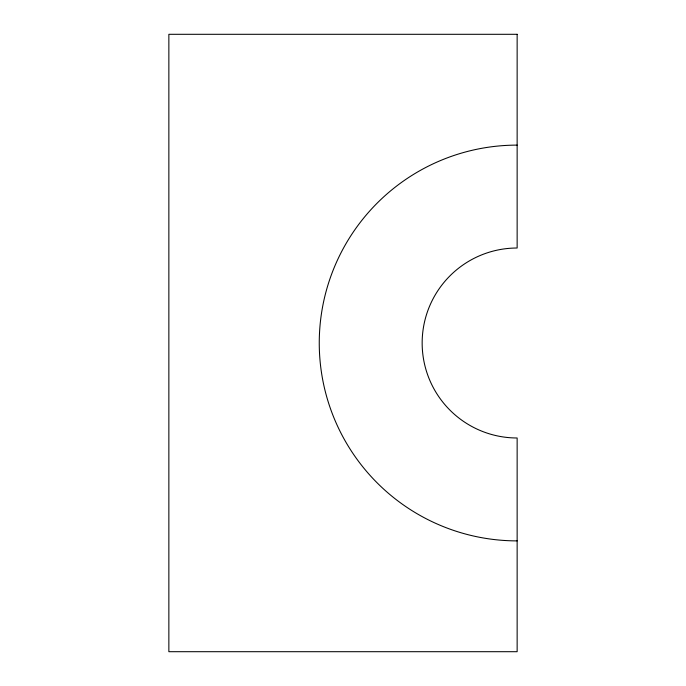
<?xml version="1.0" encoding="UTF-8"?>
<svg xmlns="http://www.w3.org/2000/svg" width="686" height="686" viewBox="0 0 686 686"><rect width="100%" height="100%" fill="white"/><g stroke="black" fill="none" stroke-linecap="round" stroke-linejoin="round"><path stroke-width="1.03" d="M517.141 540.885A197.885 197.885 0 0 1 319.256 343A197.885 197.885 0 0 1 517.141 145.115M517.141 34.3L168.859 34.3L168.859 651.7L517.141 651.7L517.141 437.985A94.985 94.985 0 0 1 422.156 343A94.985 94.985 0 0 1 517.141 248.015L517.141 34.3"/></g></svg>
